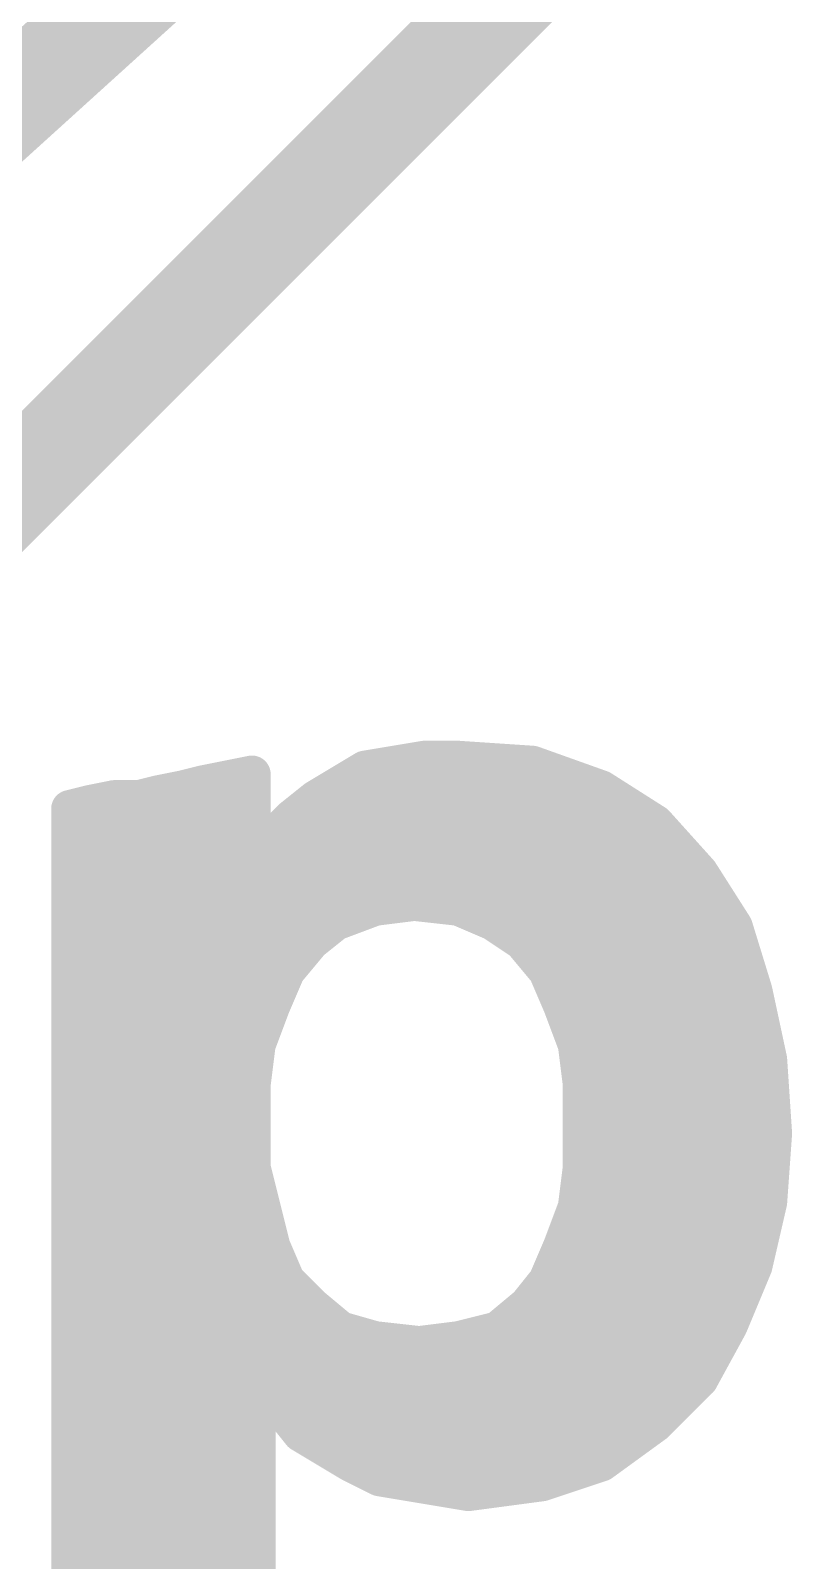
# Model space of a CAD drawing. Extents: x -32 to 75, y -41 to 41.
# Drawn here: x 25.579 to 27.144, y 6.858 to 9.968 of the extents above; entities that cross this region are included whole.
import ezdxf

# ---------------------------------------------------------------- set-up
doc = ezdxf.new("R2010")
doc.units = 0
for name, color, linetype in [('16', 132, 'CONTINUOUS'), ('21', 41, 'CONTINUOUS'), ('22', 40, 'CONTINUOUS'), ('51', 53, 'CONTINUOUS')]:
    doc.layers.add(name, color=color, linetype=linetype)

msp = doc.modelspace()

# ---------------------------------------------------------------- linework, layer by layer
at = {"layer": '16', "const_width": 0.2032}
msp.add_lwpolyline([(29.21, 12.7), (19.05, 2.54)], dxfattribs=at)
at = {"layer": '21'}
for points, const_width in [([(17.78, 6.9843, 1), (17.78, 31.1157, 1), (17.78, 6.9843)], 0.2032), ([(26.379, 8.5051, 1), (26.379, 8.467)], 0.0381), ([(26.3821, 8.4672, 1), (26.3759, 8.5048)], 0.0381), ([(26.4503, 8.505, 1), (26.4477, 8.467)], 0.0381), ([(26.449, 8.467, 1), (26.449, 8.5051)], 0.0381), ([(26.048, 8.456, 1), (26.0099, 8.456)], 0.0381), ([(26.0327, 8.4373, 1), (26.0253, 8.4747)], 0.0381), ([(26.246, 8.4772, 1), (26.246, 8.4391)], 0.0381), ([(26.2559, 8.4848, 1), (26.2621, 8.4472)], 0.0381), ([(26.2688, 8.4497, 1), (26.2492, 8.4823)], 0.0381), ([(26.6054, 8.4939, 1), (26.5926, 8.4581)], 0.0381), ([(26.5977, 8.457, 1), (26.6003, 8.495)], 0.0381), ([(26.6488, 8.4391, 1), (26.6488, 8.4772)], 0.0381), ([(25.8844, 8.4445, 1), (25.8936, 8.4075)], 0.0381), ([(25.8927, 8.4073, 1), (25.8853, 8.4447)], 0.0381), ([(25.9253, 8.4547, 1), (25.9327, 8.4173)], 0.0381), ([(25.9336, 8.4175, 1), (25.9244, 8.4545)], 0.0381), ([(26.7492, 8.4421, 1), (26.7288, 8.4099)], 0.0381), ([(26.7326, 8.4081, 1), (26.7454, 8.4439)], 0.0381), ([(25.6953, 8.4147, 1), (25.7027, 8.3773)], 0.0381), ([(25.7036, 8.3775, 1), (25.6944, 8.4145)], 0.0381), ([(25.749, 8.4251, 1), (25.749, 8.387)], 0.0381), ([(25.7527, 8.3873, 1), (25.7453, 8.4247)], 0.0381), ([(25.7944, 8.4245, 1), (25.8036, 8.3875)], 0.0381), ([(25.799, 8.387, 1), (25.799, 8.4251)], 0.0381), ([(25.8353, 8.4347, 1), (25.8427, 8.3973)], 0.0381), ([(25.8436, 8.3975, 1), (25.8344, 8.4345)], 0.0381), ([(26.1492, 8.4223, 1), (26.1688, 8.3897)], 0.0381), ([(26.1709, 8.3911, 1), (26.1471, 8.4209)], 0.0381), ([(25.6544, 8.4045, 1), (25.6636, 8.3675)], 0.0381), ([(25.659, 8.401, 1), (25.659, 8.3629)], 0.0381), ([(25.6781, 8.386, 1), (25.64, 8.386)], 0.0381), ([(26.029, 8.3629, 1), (26.029, 8.401)], 0.0381), ([(26.0971, 8.3809, 1), (26.1209, 8.3511)], 0.0381), ([(26.1225, 8.3525, 1), (26.0955, 8.3795)], 0.0381), ([(26.129, 8.401, 1), (26.129, 8.3629)], 0.0381), ([(26.8081, 8.3629, 1), (26.8081, 8.401)], 0.0381), ([(26.8632, 8.3687, 1), (26.8348, 8.3433)], 0.0381), ([(26.8388, 8.3399, 1), (26.8592, 8.3721)], 0.0381), ([(25.659, 8.3248, 1), (25.659, 8.2867)], 0.0381), ([(26.029, 8.2867, 1), (26.029, 8.3248)], 0.0381), ([(26.0528, 8.3248, 1), (26.0528, 8.2867)], 0.0381), ([(26.0555, 8.3395, 1), (26.0825, 8.3125)], 0.0381), ([(26.0839, 8.3141, 1), (26.0541, 8.3379)], 0.0381), ([(26.8942, 8.2867, 1), (26.8942, 8.3248)], 0.0381), ([(26.0141, 8.2879, 1), (26.0439, 8.2641)], 0.0381), ([(26.0099, 8.276, 1), (26.048, 8.276)], 0.0381), ([(26.9551, 8.2662, 1), (26.9229, 8.2458)], 0.0381), ([(26.9248, 8.2433, 1), (26.9532, 8.2687)], 0.0381), ([(25.659, 8.2486, 1), (25.659, 8.2105)], 0.0381), ([(26.9558, 8.2105, 1), (26.9558, 8.2486)], 0.0381), ([(26.2766, 8.2049, 1), (26.2814, 8.1671)], 0.0381), ([(26.2857, 8.1682, 1), (26.2723, 8.2038)], 0.0381), ([(26.3611, 8.2149, 1), (26.3569, 8.1771)], 0.0381), ([(26.3614, 8.1771, 1), (26.3566, 8.2149)], 0.0381), ([(26.4565, 8.2035, 1), (26.4415, 8.1685)], 0.0381), ([(26.4469, 8.1671, 1), (26.4511, 8.2049)], 0.0381), ([(25.659, 8.1724, 1), (25.659, 8.1343)], 0.0381), ([(26.1923, 8.1738, 1), (26.2057, 8.1382)], 0.0381), ([(26.2109, 8.1411, 1), (26.1871, 8.1709)], 0.0381), ([(26.1958, 8.1343, 1), (26.1958, 8.1724)], 0.0381), ([(26.5296, 8.1719, 1), (26.5084, 8.1401)], 0.0381), ([(26.5229, 8.1724, 1), (26.5229, 8.1343)], 0.0381), ([(26.5115, 8.1385, 1), (26.5265, 8.1735)], 0.0381), ([(27.0272, 8.1516, 1), (26.9908, 8.1404)], 0.0381), ([(27.0043, 8.1343, 1), (27.0043, 8.1724)], 0.0381), ([(26.1371, 8.1309, 1), (26.1609, 8.1011)], 0.0381), ([(26.1636, 8.1038, 1), (26.1344, 8.1282)], 0.0381), ([(26.5936, 8.1282, 1), (26.5644, 8.1038)], 0.0381), ([(26.5684, 8.1001, 1), (26.5896, 8.1319)], 0.0381), ([(26.9929, 8.1358, 1), (27.0251, 8.1562)], 0.0381), ([(25.659, 8.0963, 1), (25.659, 8.0582)], 0.0381), ([(26.0844, 8.0682, 1), (26.1136, 8.0438)], 0.0381), ([(26.1165, 8.0485, 1), (26.0815, 8.0635)], 0.0381), ([(26.1167, 8.0582, 1), (26.1167, 8.0963)], 0.0381), ([(26.6113, 8.0963, 1), (26.6113, 8.0582)], 0.0381), ([(26.6465, 8.0635, 1), (26.6115, 8.0485)], 0.0381), ([(26.6144, 8.0438, 1), (26.6436, 8.0682)], 0.0381), ([(27.0302, 8.0582, 1), (27.0302, 8.0963)], 0.0381), ([(25.659, 8.0201, 1), (25.659, 7.982)], 0.0381), ([(26.0754, 7.982, 1), (26.0754, 8.0201)], 0.0381), ([(26.6526, 8.0201, 1), (26.6526, 7.982)], 0.0381), ([(27.0676, 8.02, 1), (27.0304, 8.012)], 0.0381), ([(27.0308, 8.0104, 1), (27.0672, 8.0216)], 0.0381), ([(27.0522, 7.982, 1), (27.0522, 8.0201)], 0.0381), ([(26.0515, 7.9935, 1), (26.0865, 7.9785)], 0.0381), ([(26.0868, 7.9793, 1), (26.0512, 7.9927)], 0.0381), ([(26.6768, 7.9927, 1), (26.6412, 7.9793)], 0.0381), ([(26.6415, 7.9785, 1), (26.6765, 7.9935)], 0.0381), ([(25.659, 7.9439, 1), (25.659, 7.9058)], 0.0381), ([(26.0461, 7.9058, 1), (26.0461, 7.9439)], 0.0381), ([(26.682, 7.9439, 1), (26.682, 7.9058)], 0.0381), ([(27.0685, 7.9058, 1), (27.0685, 7.9439)], 0.0381), ([(26.0212, 7.9127, 1), (26.0568, 7.8993)], 0.0381), ([(26.0579, 7.9036, 1), (26.0201, 7.9084)], 0.0381), ([(26.7079, 7.9084, 1), (26.6701, 7.9036)], 0.0381), ([(26.6712, 7.8993, 1), (26.7068, 7.9127)], 0.0381), ([(27.098, 7.8773, 1), (27.06, 7.8747)], 0.0381), ([(25.659, 7.8677, 1), (25.659, 7.8296)], 0.0381), ([(26.0318, 7.8296, 1), (26.0318, 7.8677)], 0.0381), ([(26.6962, 7.8677, 1), (26.6962, 7.8296)], 0.0381), ([(27.0604, 7.872, 1), (27.0976, 7.88)], 0.0381), ([(27.0808, 7.8296, 1), (27.0808, 7.8677)], 0.0381), ([(26.048, 7.826, 1), (26.0099, 7.826)], 0.0381), ([(26.0101, 7.8284, 1), (26.0479, 7.8236)], 0.0381), ([(26.7181, 7.826, 1), (26.68, 7.826)], 0.0381), ([(26.6801, 7.8236, 1), (26.7179, 7.8284)], 0.0381), ([(25.659, 7.7915, 1), (25.659, 7.7534)], 0.0381), ([(26.029, 7.7534, 1), (26.029, 7.7915)], 0.0381), ([(26.699, 7.7915, 1), (26.699, 7.7534)], 0.0381), ([(27.0859, 7.7534, 1), (27.0859, 7.7915)], 0.0381), ([(26.7181, 7.736, 1), (26.68, 7.736)], 0.0381), ([(26.6995, 7.755, 1), (26.6985, 7.717)], 0.0381), ([(26.6995, 7.755, 1), (26.6985, 7.717)], 0.0381), ([(26.68, 7.736, 1), (26.7181, 7.736)], 0.0381), ([(27.108, 7.7246, 1), (27.07, 7.7274)], 0.0381), ([(27.07, 7.7247, 1), (27.108, 7.7273)], 0.0381), ([(27.0885, 7.707, 1), (27.0895, 7.745)], 0.0381), ([(27.0885, 7.707, 1), (27.0895, 7.745)], 0.0381), ([(25.659, 7.7153, 1), (25.659, 7.6772)], 0.0381), ([(26.029, 7.6772, 1), (26.029, 7.7153)], 0.0381), ([(26.699, 7.7153, 1), (26.699, 7.6772)], 0.0381), ([(27.0869, 7.6772, 1), (27.0869, 7.7153)], 0.0381), ([(26.0475, 7.6606, 1), (26.0105, 7.6514)], 0.0381), ([(26.7179, 7.6536, 1), (26.6801, 7.6584)], 0.0381), ([(25.659, 7.6391, 1), (25.659, 7.601)], 0.0381), ([(26.0099, 7.656, 1), (26.048, 7.656)], 0.0381), ([(26.038, 7.601, 1), (26.038, 7.6391)], 0.0381), ([(26.6945, 7.6391, 1), (26.6945, 7.601)], 0.0381), ([(26.68, 7.656, 1), (26.7181, 7.656)], 0.0381), ([(27.0814, 7.601, 1), (27.0814, 7.6391)], 0.0381), ([(27.0976, 7.5817, 1), (27.0604, 7.5903)], 0.0381), ([(26.6701, 7.5784, 1), (26.7079, 7.5736)], 0.0381), ([(26.7068, 7.5693, 1), (26.6712, 7.5827)], 0.0381), ([(27.06, 7.5874, 1), (27.098, 7.5846)], 0.0381), ([(25.659, 7.5629, 1), (25.659, 7.5248)], 0.0381), ([(26.0571, 7.5248, 1), (26.0571, 7.5629)], 0.0381), ([(26.6769, 7.5629, 1), (26.6769, 7.5248)], 0.0381), ([(27.0693, 7.5248, 1), (27.0693, 7.5629)], 0.0381), ([(26.0865, 7.5035, 1), (26.0515, 7.4885)], 0.0381), ([(26.6671, 7.5132, 1), (26.6509, 7.4788)], 0.0381), ([(26.6671, 7.5132, 1), (26.6509, 7.4788)], 0.0381), ([(26.6765, 7.4885, 1), (26.6415, 7.5035)], 0.0381), ([(25.659, 7.4867, 1), (25.659, 7.4486)], 0.0381), ([(26.0505, 7.4914, 1), (26.0875, 7.5006)], 0.0381), ([(26.0812, 7.4486, 1), (26.0812, 7.4867)], 0.0381), ([(26.6468, 7.4867, 1), (26.6468, 7.4486)], 0.0381), ([(26.6412, 7.5027, 1), (26.6768, 7.4893)], 0.0381), ([(26.7194, 7.4867, 1), (26.7194, 7.4486)], 0.0381), ([(26.7194, 7.4486, 1), (26.7194, 7.4867)], 0.0381), ([(27.0517, 7.4486, 1), (27.0517, 7.4867)], 0.0381), ([(27.0304, 7.4603, 1), (27.0676, 7.4517)], 0.0381), ([(27.0666, 7.4487, 1), (27.0314, 7.4633)], 0.0381), ([(26.1125, 7.4395, 1), (26.0855, 7.4125)], 0.0381), ([(26.0815, 7.4185, 1), (26.1165, 7.4335)], 0.0381), ([(26.6115, 7.4335, 1), (26.6465, 7.4185)], 0.0381), ([(26.6439, 7.4141, 1), (26.6141, 7.4379)], 0.0381), ([(25.659, 7.4104, 1), (25.659, 7.3723)], 0.0381), ([(26.1612, 7.3906, 1), (26.1368, 7.3614)], 0.0381), ([(26.1336, 7.3723, 1), (26.1336, 7.4104)], 0.0381), ([(26.1355, 7.3625, 1), (26.1625, 7.3895)], 0.0381), ([(26.5741, 7.3879, 1), (26.6039, 7.3641)], 0.0381), ([(26.6012, 7.3614, 1), (26.5768, 7.3906)], 0.0381), ([(26.6013, 7.4104, 1), (26.6013, 7.3723)], 0.0381), ([(26.8813, 7.4104, 1), (26.8813, 7.3723)], 0.0381), ([(26.8813, 7.3723, 1), (26.8813, 7.4104)], 0.0381), ([(27.0221, 7.3723, 1), (27.0221, 7.4104)], 0.0381), ([(27.0157, 7.3269, 1), (26.9823, 7.3451)], 0.0381), ([(26.9909, 7.3188, 1), (27.0071, 7.3532)], 0.0381), ([(26.9909, 7.3188, 1), (27.0071, 7.3532)], 0.0381), ([(25.659, 7.3342, 1), (25.659, 7.2961)], 0.0381), ([(26.2142, 7.3443, 1), (26.2038, 7.3077)], 0.0381), ([(26.1968, 7.3114, 1), (26.2212, 7.3406)], 0.0381), ([(26.2468, 7.2961, 1), (26.2468, 7.3342)], 0.0381), ([(26.2811, 7.3249, 1), (26.2769, 7.2871)], 0.0381), ([(26.2738, 7.2877, 1), (26.2842, 7.3243)], 0.0381), ([(26.4444, 7.3245, 1), (26.4536, 7.2875)], 0.0381), ([(26.4514, 7.2871, 1), (26.4466, 7.3249)], 0.0381), ([(26.4858, 7.3342, 1), (26.4858, 7.2961)], 0.0381), ([(26.5168, 7.3406, 1), (26.5412, 7.3114)], 0.0381), ([(26.5336, 7.3075, 1), (26.5244, 7.3445)], 0.0381), ([(26.9814, 7.3433, 1), (27.0166, 7.3287)], 0.0381), ([(26.9877, 7.2961, 1), (26.9877, 7.3342)], 0.0381), ([(26.3666, 7.3149, 1), (26.3714, 7.2771)], 0.0381), ([(26.3669, 7.2771, 1), (26.3711, 7.3149)], 0.0381), ([(25.659, 7.2581, 1), (25.659, 7.22)], 0.0381), ([(26.039, 7.2351, 1), (26.039, 7.197)], 0.0381), ([(26.0581, 7.216, 1), (26.02, 7.216)], 0.0381), ([(26.0639, 7.2279, 1), (26.0341, 7.2041)], 0.0381), ([(26.049, 7.197, 1), (26.049, 7.2351)], 0.0381), ([(26.9223, 7.2351, 1), (26.9557, 7.2169)], 0.0381), ([(26.9525, 7.2125, 1), (26.9255, 7.2395)], 0.0381), ([(26.9461, 7.22, 1), (26.9461, 7.2581)], 0.0381), ([(25.659, 7.1819, 1), (25.659, 7.1438)], 0.0381), ([(26.039, 7.1438, 1), (26.039, 7.1819)], 0.0381), ([(26.0916, 7.1819, 1), (26.0916, 7.1438)], 0.0381), ([(26.8758, 7.1438, 1), (26.8758, 7.1819)], 0.0381), ([(26.1388, 7.1323, 1), (26.1192, 7.0997)], 0.0381), ([(26.8355, 7.1495, 1), (26.8625, 7.1225)], 0.0381), ([(26.8602, 7.1206, 1), (26.8378, 7.1514)], 0.0381), ([(25.659, 7.1057, 1), (25.659, 7.0676)], 0.0381), ([(26.039, 7.0676, 1), (26.039, 7.1057)], 0.0381), ([(26.1141, 7.1041, 1), (26.1439, 7.1279)], 0.0381), ([(26.178, 7.1057, 1), (26.178, 7.0676)], 0.0381), ([(26.7811, 7.0676, 1), (26.7811, 7.1057)], 0.0381), ([(26.2375, 7.073, 1), (26.2205, 7.039)], 0.0381), ([(26.745, 7.0379, 1), (26.733, 7.0741)], 0.0381), ([(26.2192, 7.0397, 1), (26.2388, 7.0723)], 0.0381), ([(26.2921, 7.0448, 1), (26.2859, 7.0072)], 0.0381), ([(26.2805, 7.009, 1), (26.2975, 7.043)], 0.0381), ([(26.7278, 7.0714, 1), (26.7502, 7.0406)], 0.0381), ([(25.659, 7.0295, 1), (25.659, 6.9914)], 0.0381), ([(26.039, 6.9914, 1), (26.039, 7.0295)], 0.0381), ([(26.3826, 7.0295, 1), (26.3826, 6.9914)], 0.0381), ([(26.4665, 7.0149, 1), (26.4715, 6.9771)], 0.0381), ([(26.4659, 6.9772, 1), (26.4721, 7.0148)], 0.0381), ([(26.577, 6.9914, 1), (26.577, 7.0295)], 0.0381), ([(26.613, 7.0341, 1), (26.625, 6.9979)], 0.0381), ([(26.6215, 6.9971, 1), (26.6165, 7.0349)], 0.0381), ([(25.659, 6.9533, 1), (25.659, 6.9152)], 0.0381), ([(26.039, 6.9152, 1), (26.039, 6.9533)], 0.0381), ([(25.659, 6.8771, 1), (25.659, 6.839)], 0.0381), ([(26.039, 6.839, 1), (26.039, 6.8771)], 0.0381)]:
    msp.add_lwpolyline(points, format="xyb", dxfattribs=dict(at, const_width=const_width))
at = {"layer": '21', "const_width": 0.0762}
for points in [[(26.259, 8.466), (26.379, 8.486)], [(26.379, 8.486), (26.449, 8.486)], [(26.449, 8.486), (26.599, 8.476)], [(25.929, 8.436), (26.029, 8.456)], [(26.029, 8.456), (26.029, 8.276)], [(26.159, 8.406), (26.259, 8.466)], [(26.246, 8.4582), (26.6488, 8.4582)], [(26.599, 8.476), (26.739, 8.426)], [(25.839, 8.416), (25.889, 8.426)], [(25.889, 8.426), (25.929, 8.436)], [(26.739, 8.426), (26.849, 8.356)], [(25.659, 8.386), (25.699, 8.396)], [(25.699, 8.396), (25.749, 8.406)], [(25.749, 8.406), (25.799, 8.406)], [(25.799, 8.406), (25.839, 8.416)], [(26.109, 8.366), (26.159, 8.406)], [(25.659, 6.536), (25.659, 8.386)], [(25.659, 8.382), (26.029, 8.382)], [(26.069, 8.326), (26.109, 8.366)], [(26.129, 8.382), (26.8081, 8.382)], [(26.849, 8.356), (26.939, 8.256)], [(25.659, 8.3058), (26.029, 8.3058)], [(26.029, 8.276), (26.069, 8.326)], [(26.0528, 8.3058), (26.8942, 8.3058)], [(26.939, 8.256), (27.009, 8.146)], [(25.659, 8.2296), (26.9558, 8.2296)], [(26.279, 8.186), (26.199, 8.156)], [(26.359, 8.196), (26.279, 8.186)], [(26.449, 8.186), (26.359, 8.196)], [(26.519, 8.156), (26.449, 8.186)], [(25.659, 8.1534), (26.1958, 8.1534)], [(26.199, 8.156), (26.149, 8.116)], [(26.579, 8.116), (26.519, 8.156)], [(26.5229, 8.1534), (27.0043, 8.1534)], [(27.009, 8.146), (27.049, 8.016)], [(26.149, 8.116), (26.099, 8.056)], [(26.629, 8.056), (26.579, 8.116)], [(25.659, 8.0772), (26.1167, 8.0772)], [(26.099, 8.056), (26.069, 7.986)], [(26.6113, 8.0772), (27.0302, 8.0772)], [(26.659, 7.986), (26.629, 8.056)], [(25.659, 8.001), (26.0754, 8.001)], [(26.6526, 8.001), (27.0522, 8.001)], [(27.049, 8.016), (27.079, 7.876)], [(26.069, 7.986), (26.039, 7.906)], [(26.689, 7.906), (26.659, 7.986)], [(25.659, 7.9248), (26.0461, 7.9248)], [(26.682, 7.9248), (27.0685, 7.9248)], [(26.039, 7.906), (26.029, 7.826)], [(26.699, 7.826), (26.689, 7.906)], [(27.079, 7.876), (27.089, 7.726)], [(25.659, 7.8486), (26.0318, 7.8486)], [(26.6962, 7.8486), (27.0808, 7.8486)], [(26.029, 7.826), (26.029, 7.656)], [(26.699, 7.736), (26.699, 7.826)], [(25.659, 7.7724), (26.029, 7.7724)], [(26.699, 7.7724), (27.0859, 7.7724)], [(26.699, 7.656), (26.699, 7.736)], [(26.699, 7.736), (27.089, 7.726)], [(27.089, 7.726), (26.699, 7.736)], [(27.089, 7.726), (27.079, 7.586)], [(25.659, 7.6962), (26.029, 7.6962)], [(26.699, 7.6962), (27.0869, 7.6962)], [(26.029, 7.656), (26.069, 7.496)], [(26.689, 7.576), (26.699, 7.656)], [(25.659, 7.62), (26.038, 7.62)], [(26.6945, 7.62), (27.0814, 7.62)], [(27.079, 7.586), (27.049, 7.456)], [(26.659, 7.496), (26.689, 7.576)], [(25.659, 7.5438), (26.0571, 7.5438)], [(26.6769, 7.5438), (27.0693, 7.5438)], [(26.069, 7.496), (26.099, 7.426)], [(26.629, 7.426), (26.659, 7.496)], [(26.999, 7.336), (26.659, 7.496)], [(26.659, 7.496), (26.999, 7.336)], [(25.659, 7.4676), (26.0812, 7.4676)], [(26.6468, 7.4676), (26.7194, 7.4676)], [(26.7194, 7.4676), (27.0517, 7.4676)], [(27.049, 7.456), (26.999, 7.336)], [(26.099, 7.426), (26.149, 7.376)], [(26.589, 7.376), (26.629, 7.426)], [(25.659, 7.3914), (26.1336, 7.3914)], [(26.149, 7.376), (26.209, 7.326)], [(26.529, 7.326), (26.589, 7.376)], [(26.6013, 7.3914), (26.8813, 7.3914)], [(26.8813, 7.3914), (27.0221, 7.3914)], [(26.999, 7.336), (26.939, 7.226)], [(25.659, 7.3152), (26.2468, 7.3152)], [(26.209, 7.326), (26.279, 7.306)], [(26.279, 7.306), (26.369, 7.296)], [(26.369, 7.296), (26.449, 7.306)], [(26.449, 7.306), (26.529, 7.326)], [(26.4858, 7.3152), (26.9877, 7.3152)], [(25.659, 7.239), (26.9461, 7.239)], [(26.049, 7.216), (26.039, 7.216)], [(26.039, 7.216), (26.039, 6.196)], [(26.129, 7.116), (26.049, 7.216)], [(26.939, 7.226), (26.849, 7.136)], [(25.659, 7.1628), (26.039, 7.1628)], [(26.0916, 7.1628), (26.8758, 7.1628)], [(26.229, 7.056), (26.129, 7.116)], [(26.849, 7.136), (26.739, 7.056)], [(25.659, 7.0866), (26.039, 7.0866)], [(26.178, 7.0866), (26.7811, 7.0866)], [(26.289, 7.026), (26.229, 7.056)], [(26.739, 7.056), (26.619, 7.016)], [(26.469, 6.996), (26.289, 7.026)], [(25.659, 7.0104), (26.039, 7.0104)], [(26.3826, 7.0104), (26.577, 7.0104)], [(26.619, 7.016), (26.469, 6.996)], [(25.659, 6.9342), (26.039, 6.9342)], [(25.659, 6.858), (26.039, 6.858)]]:
    msp.add_lwpolyline(points, dxfattribs=at)
at = {"layer": '22', "const_width": 0.2032}
msp.add_lwpolyline([(17.78, 6.9843, 1), (17.78, 31.1157, 1), (17.78, 6.9843)], format="xyb", dxfattribs=at)
at = {"layer": '51', "const_width": 0.2032}
for points in [[(17.78, 1.27, 1), (17.78, 36.83, 1), (17.78, 1.27)], [(17.78, 6.985, 1), (17.78, 31.115, 1), (17.78, 6.985)], [(17.78, 8.89, 1), (17.78, 29.21, 1), (17.78, 8.89)]]:
    msp.add_lwpolyline(points, format="xyb", dxfattribs=at)

doc.saveas('drawing.dxf')
